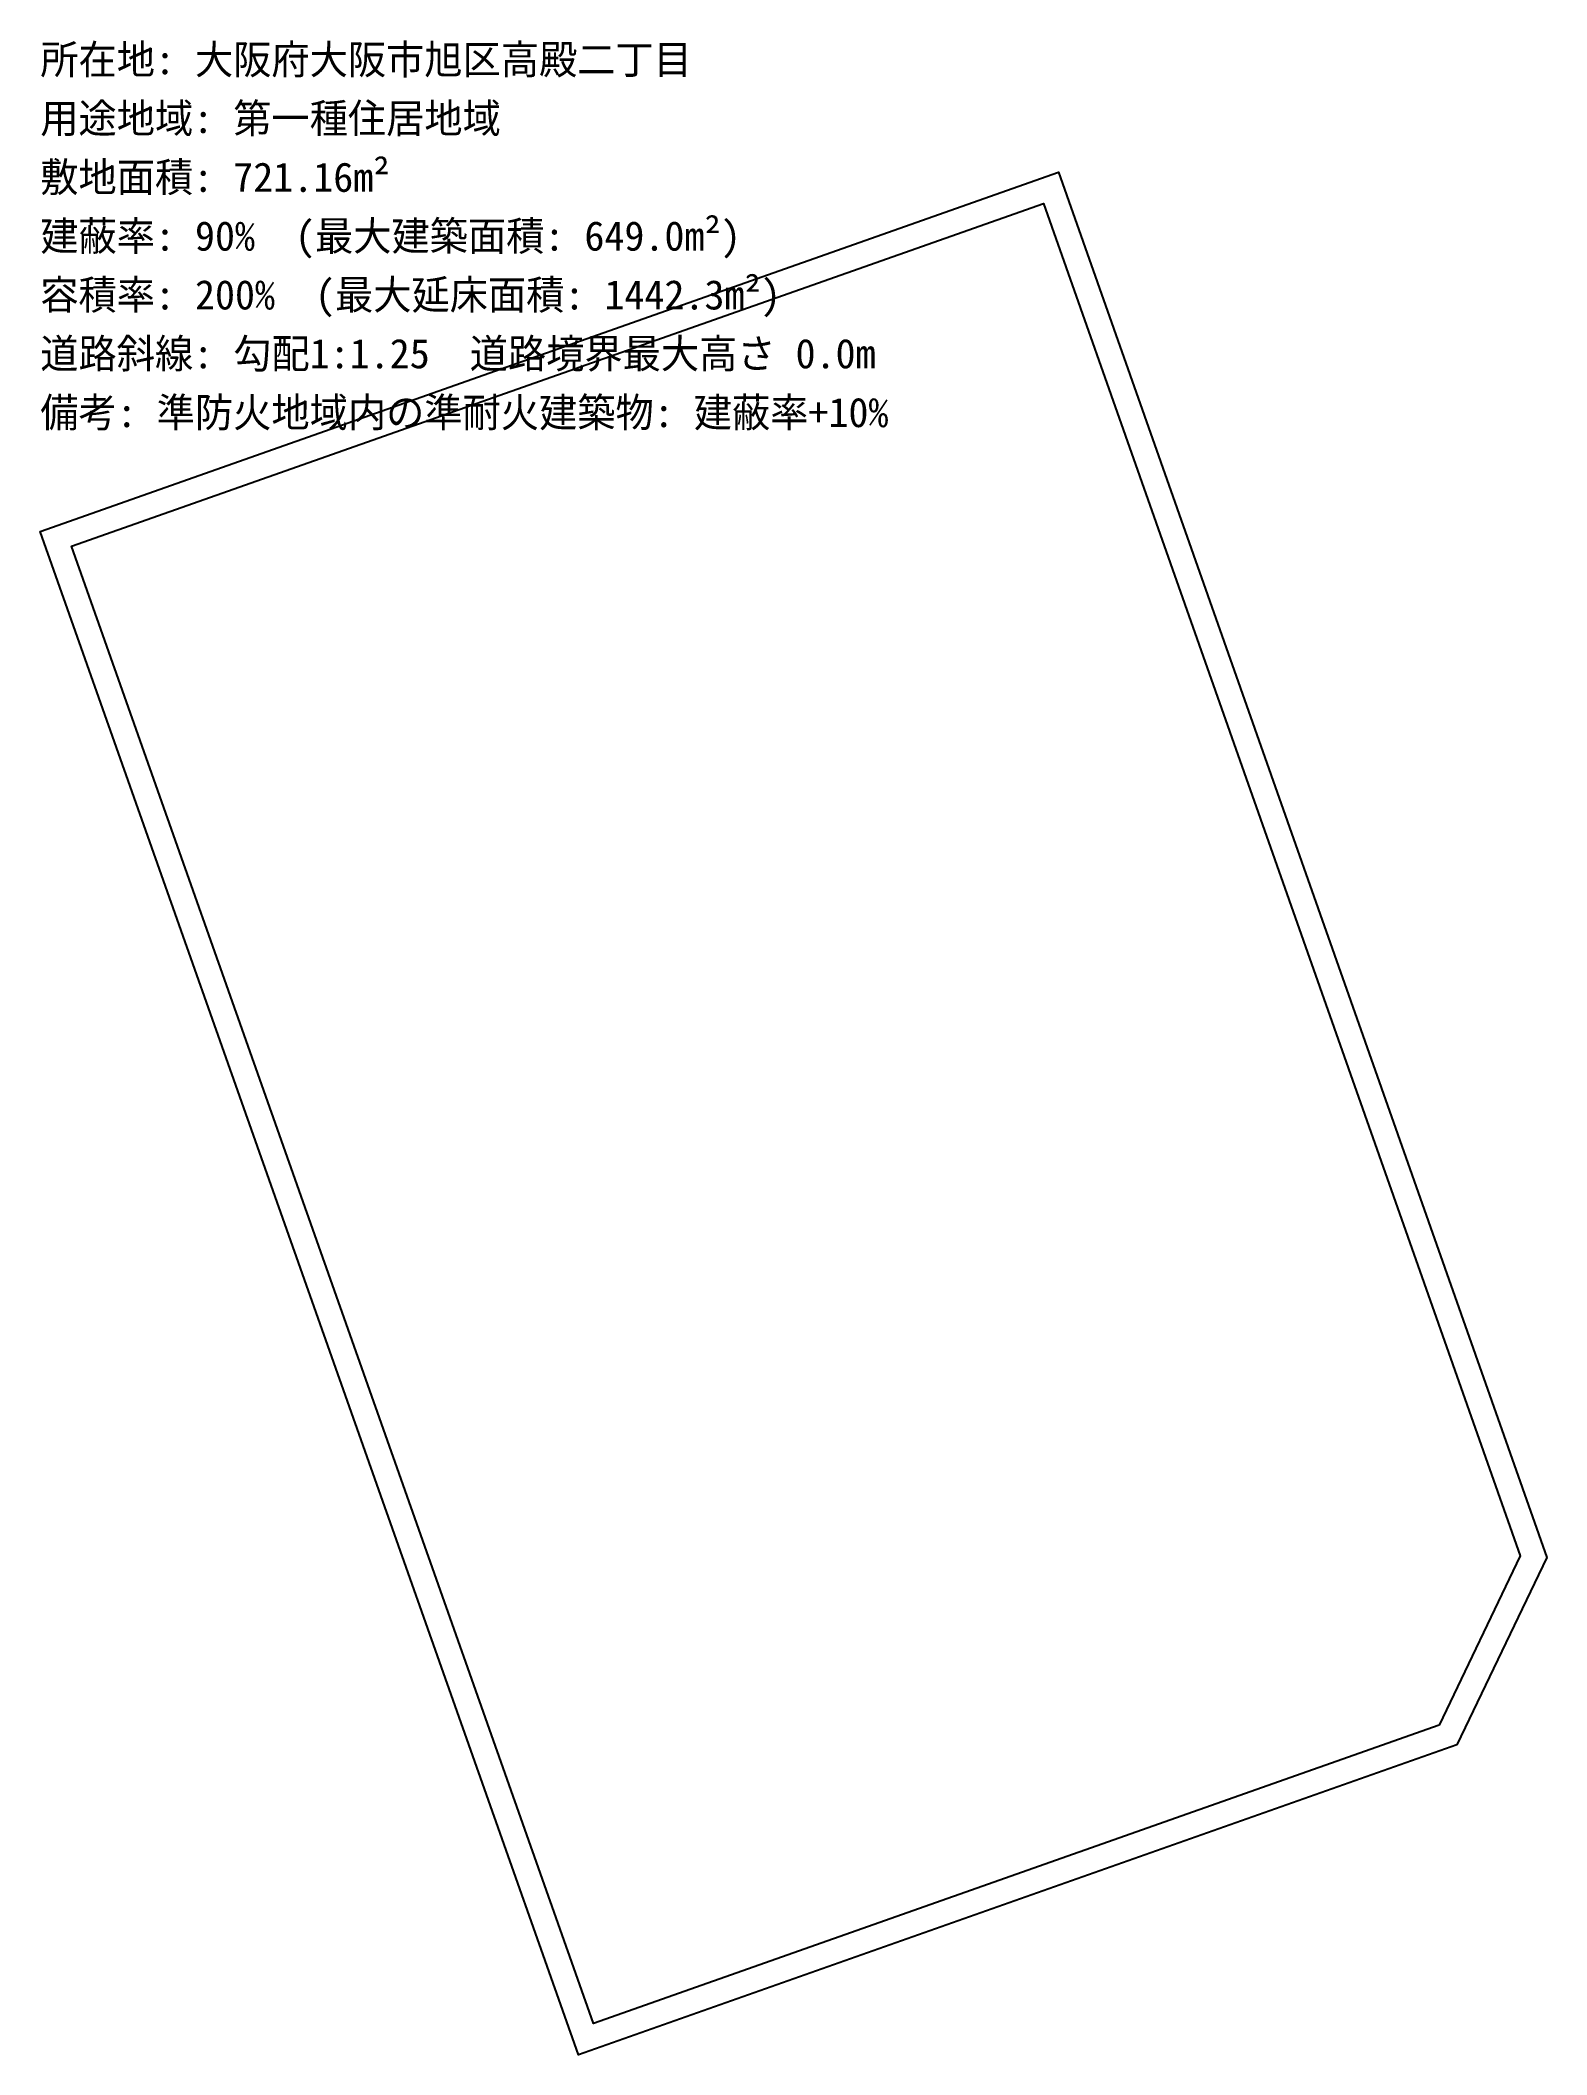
# Model space of a CAD drawing. Header units: millimetres. Extents: x 81.4 to 112.2, y 49.6 to 90.7.
import ezdxf

# ---------------------------------------------------------------- set-up
doc = ezdxf.new("R2010")
doc.units = ezdxf.units.MM
for name, color, linetype in [('テキスト', 7, 'Continuous'), ('建築可能範囲', 4, 'Continuous'), ('敷地境界', 7, 'Continuous')]:
    doc.layers.add(name, color=color, linetype=linetype)

msp = doc.modelspace()

# ---------------------------------------------------------------- linework, layer by layer
at = {"layer": '建築可能範囲'}
msp.add_lwpolyline([(109.974, 56.31), (92.721, 50.225), (82.071, 80.36), (101.903, 87.354), (111.628, 59.762), (109.974, 56.31)], close=True, dxfattribs=at)
at = {"layer": '敷地境界'}
msp.add_lwpolyline([(110.336, 55.907), (92.416, 49.587), (81.433, 80.665), (102.208, 87.992), (112.168, 59.733), (110.336, 55.907)], close=True, dxfattribs=at)

# ---------------------------------------------------------------- texts
at = {"layer": 'テキスト'}
for s, p in [('所在地: 大阪府大阪市旭区高殿二丁目', (81.433, 89.992)), ('用途地域: 第一種住居地域', (81.433, 88.792)), ('敷地面積: 721.16m²', (81.433, 87.592)), ('建蔽率: 90%  (最大建築面積: 649.0m²)', (81.433, 86.392)), ('容積率: 200%  (最大延床面積: 1442.3m²)', (81.433, 85.192)), ('道路斜線: 勾配1:1.25  道路境界最大高さ 0.0m', (81.433, 83.992)), ('備考: 準防火地域内の準耐火建築物: 建蔽率+10%', (81.433, 82.792))]:
    msp.add_text(s, height=0.6, dxfattribs=at).set_placement(p)

doc.saveas('drawing.dxf')
